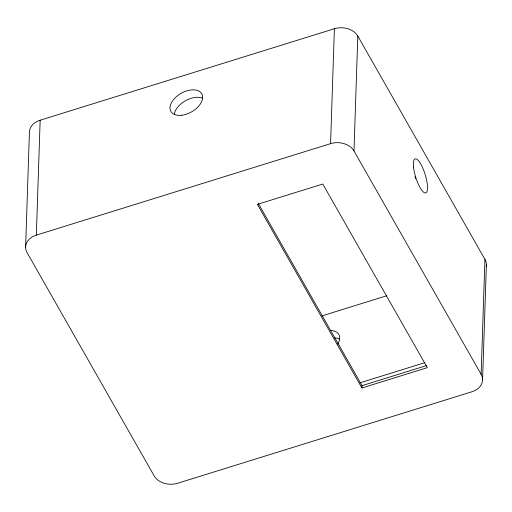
<?xml version="1.0" encoding="UTF-8"?>
<svg xmlns="http://www.w3.org/2000/svg" width="512" height="512" viewBox="0 0 512 512"><rect width="100%" height="100%" fill="white"/><g stroke="black" fill="none" stroke-linecap="round" stroke-linejoin="round"><path stroke-width="0.77" d="M25.6 247.482L29.414 132.57A17.811 13.402 1.9 0 1 40.154 120.218L334.387 28.736A17.811 13.402 1.9 0 1 357.798 36.064L484.941 259.379A17.811 13.402 1.9 0 1 486.285 266.266M484.941 259.379L481.126 374.298A17.811 13.402 1.9 0 1 471.846 391.782L177.613 483.264A17.811 13.402 1.9 0 1 154.202 475.936L27.059 252.621A17.811 13.402 1.9 0 1 36.339 235.13L40.154 120.218M36.339 235.13L330.573 143.648L334.387 28.736M481.126 374.298L353.984 150.976L357.798 36.064M361.939 387.987L257.402 204.365L322.784 184.038L427.328 367.654L361.939 387.987L362.022 385.638L258.266 203.411M482.586 379.43L486.4 264.518M322.016 315.878L386.854 295.718M359.93 382.848L424.858 362.662M362.022 385.638L426.643 365.549M330.573 143.648A17.811 13.402 1.9 0 1 353.984 150.976M334.611 337.971A17.811 10.65 -29.7 0 1 339.443 338.867M330.374 330.528A17.811 10.65 -29.7 0 1 337.754 344.109M414.995 176.422A17.811 4.922 72.7 0 1 415.686 178.656M174.272 114.528A17.811 10.65 -29.7 0 1 185.075 100.941A17.811 10.65 -29.7 0 1 202.406 98.176M413.51 166.912A17.811 4.922 72.7 0 0 425.152 192.928A17.811 4.922 72.7 0 0 422.637 167.75A17.811 4.922 72.7 0 0 413.51 166.912M181.728 115.258A17.811 10.65 -29.7 0 0 202.227 94.675A17.811 10.65 -29.7 0 0 175.053 97.92A17.811 10.65 -29.7 0 0 181.728 115.258"/></g></svg>
